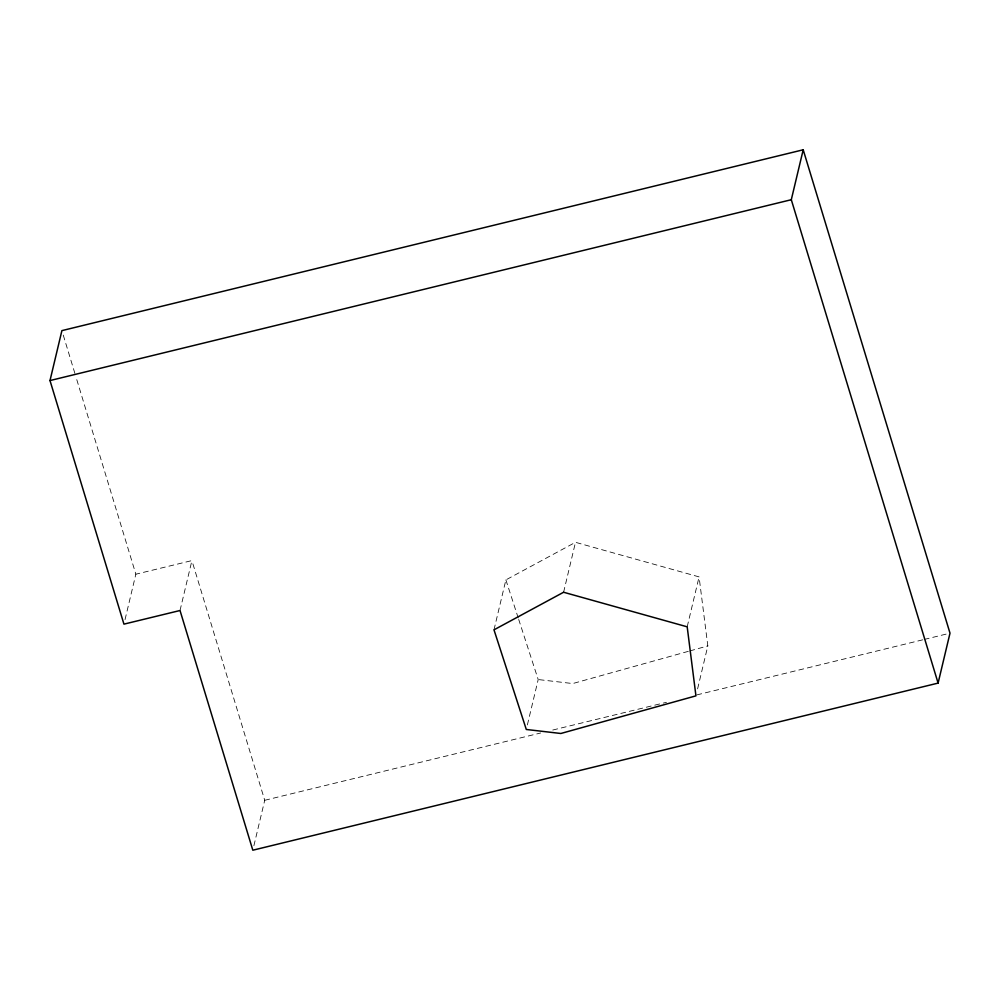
<?xml version="1.0" encoding="UTF-8"?>
<svg xmlns="http://www.w3.org/2000/svg" width="1000" height="1000" viewBox="0 0 1000 1000"><rect width="100%" height="100%" fill="white"/><g stroke="black" fill="none" stroke-linecap="round" stroke-linejoin="round"><path stroke-width="0.75" stroke-dasharray="5 3.75" d="M125.037 619.6L135.85 574.2L75.963 376.95M180.025 610.513L191.912 560.588L135.85 574.2M253.9 845.675L264.725 800.288L191.912 560.588M493.988 629.837L505.887 579.9L575.487 542.312L699.075 576.888L707.825 645.913L697.375 689.8M527.375 724.938L538.2 679.55L518.713 619.462M563.6 592.25L575.487 542.312M687.188 626.825L699.075 576.888M688.312 651.35L572.737 683.55L538.2 679.55M689.812 650.938L707.825 645.913M264.725 800.288L540.65 732.987M552.775 730.037L666.488 702.3M696.812 694.912L922.712 639.825M924.225 639.45L946.963 633.913M505.887 579.9L518.237 618M63.263 335.112L75.512 375.45"/><path stroke-width="1.5" d="M50 380.562L61.9 330.625L803.2 149.787L950 633.162L938.1 683.1L252.825 850.212L180.025 610.513L123.95 624.138L50 380.562L791.3 199.713L803.2 149.787M791.3 199.713L938.1 683.1M563.6 592.25L493.988 629.837L526.3 729.475L560.837 733.487L695.938 695.85L687.188 626.825L563.6 592.25"/></g></svg>
